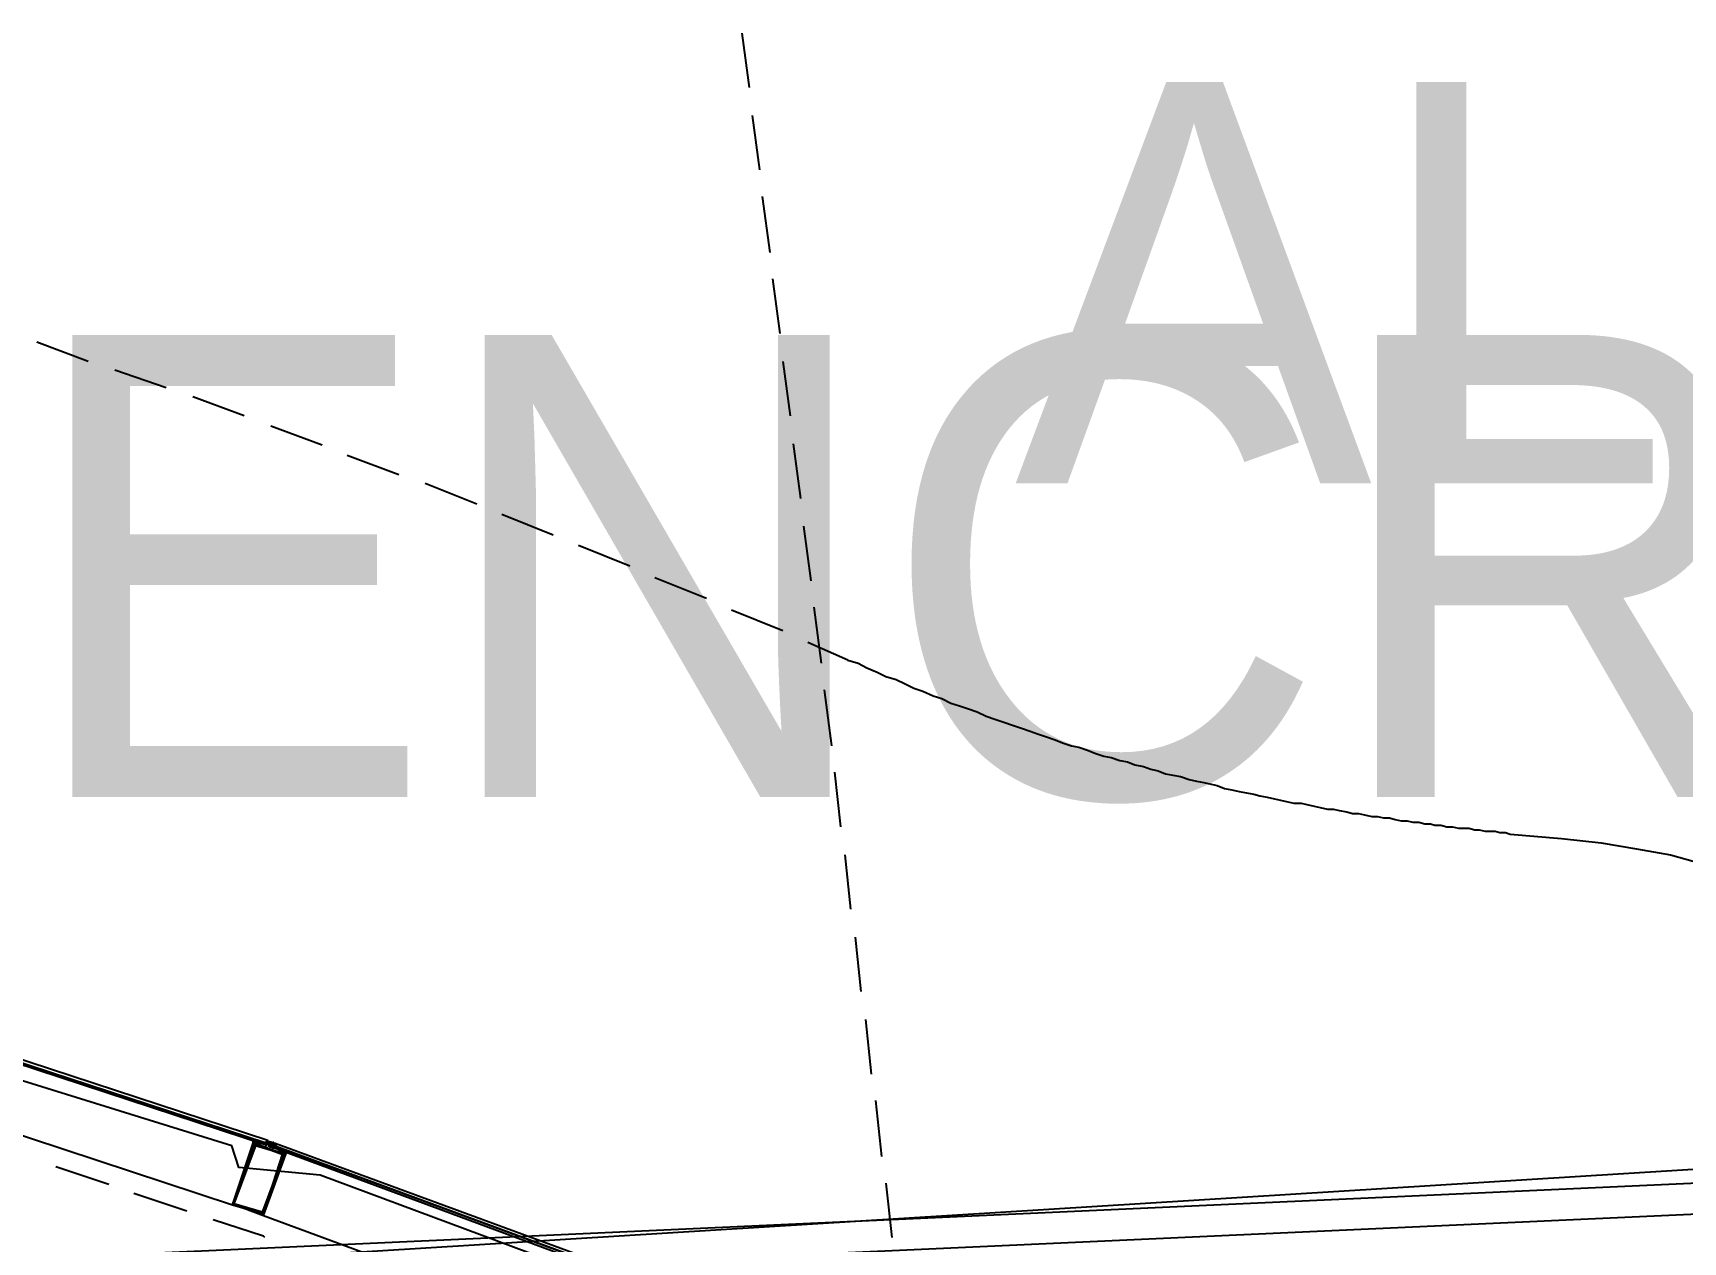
# Model space of a CAD drawing. Header units: feet. Extents: x -84 to 198, y -22 to 181.
# Drawn here: x 121.05 to 135.99, y 147.22 to 158.16 of the extents above; entities that cross this region are included whole.
import ezdxf
from ezdxf.enums import TextEntityAlignment as Align

# ---------------------------------------------------------------- set-up
doc = ezdxf.new("R2010")
doc.units = ezdxf.units.FT
for name, color, linetype in [('A-AREA-UNIDAD', 30, 'CONTINUOUS'), ('A-LINEA', 7, 'CONTINUOUS'), ('A-TEXTO-PDF', 3, 'CONTINUOUS')]:
    doc.layers.add(name, color=color, linetype=linetype)

msp = doc.modelspace()

# ---------------------------------------------------------------- linework, layer by layer
at = {"layer": 'A-AREA-UNIDAD'}
msp.add_lwpolyline([(136.128, 134.3822), (134.72, 143.2533), (134.08, 143.3422), (134, 143.5378), (131.2, 144.8178), (130.4, 144.9422), (130.112, 145.2978), (127.28, 146.4533), (126.672, 146.4889), (126.56, 146.7378), (123.648, 147.8222), (122.912, 147.8933), (122.848, 148.0889), (115.968, 150.2222), (115.2, 150.2578), (115.168, 150.4178), (111.968, 151.2178), (111.328, 151.2178), (111.28, 151.3778), (104.032, 152.7289)], dxfattribs=at)
at = {"layer": 'A-LINEA'}
for p, q in [((127.4667, 158.1644), (127.5333, 157.6711)), ((127.56, 157.4178), (127.6267, 156.9244)), ((127.6533, 156.6844), (127.72, 156.1778)), ((127.7467, 155.9378), (127.8133, 155.4444)), ((121.5467, 155.1911), (121.08, 155.3644)), ((127.84, 155.1911), (127.9067, 154.6978)), ((122.2533, 154.9511), (121.7867, 155.1111)), ((122.96, 154.6978), (122.4933, 154.8711)), ((123.6667, 154.4311), (123.2, 154.6044)), ((127.9333, 154.4444), (128, 153.9511)), ((124.36, 154.1644), (123.8933, 154.3378)), ((125.0667, 153.8978), (124.6, 154.0844)), ((125.76, 153.6178), (125.2933, 153.8044)), ((128.0267, 153.6978), (128.0933, 153.2044)), ((126.4533, 153.3378), (125.9867, 153.5244)), ((127.1467, 153.0444), (126.68, 153.2311)), ((127.84, 152.7511), (127.3733, 152.9378)), ((128.12, 152.9644), (128.1867, 152.4578)), ((128.4267, 152.4844), (128.0667, 152.6444)), ((128.2133, 152.2178), (128.28, 151.7111)), ((128.3067, 151.4711), (128.36, 150.9778)), ((128.4, 150.7244), (128.4533, 150.2311)), ((128.4933, 149.9778), (128.5467, 149.4844)), ((128.5867, 149.2311), (128.64, 148.7378)), ((122.8533, 147.5511), (119.3333, 148.7111)), ((128.68, 148.4978), (128.7333, 147.9911)), ((123.0533, 148.1378), (123.0533, 148.1378)), ((123.0667, 148.1244), (123.0667, 148.1244)), ((123.0667, 148.1244), (123.0667, 148.1244)), ((123.0933, 148.1244), (123.0933, 148.1244)), ((123.1733, 148.1378), (123.1733, 148.1378)), ((123.1733, 148.1378), (123.1733, 148.1378)), ((123.1733, 148.1378), (123.1733, 148.1244)), ((123.1733, 148.1378), (123.1733, 148.1244)), ((123.1733, 148.1244), (123.1733, 148.1244)), ((123.1733, 148.1244), (123.1733, 148.1111)), ((123.1733, 148.1244), (123.1733, 148.1244)), ((123.1733, 148.1244), (123.1733, 148.1244)), ((123.1733, 148.1244), (123.1733, 148.1244)), ((123.1733, 148.1244), (123.1733, 148.1244)), ((123.1733, 148.1244), (123.1733, 148.1244)), ((123.1733, 148.1244), (123.1733, 148.1244)), ((123.1733, 148.1244), (123.1733, 148.1244)), ((123.1733, 148.1111), (123.1733, 148.1244)), ((123.1733, 148.1244), (123.1733, 148.1244)), ((123.1733, 148.1244), (123.1733, 148.1244)), ((123.1733, 148.1244), (123.1733, 148.1244)), ((123.1733, 148.1244), (123.1733, 148.1244)), ((123.1733, 148.1244), (123.1733, 148.1244)), ((123.1733, 148.1244), (123.1733, 148.1244)), ((123.1733, 148.1244), (123.1733, 148.1244)), ((123.1733, 148.1244), (123.1733, 148.1244)), ((123.1733, 148.1244), (123.1733, 148.1244)), ((123.1867, 148.1244), (123.1733, 148.1244)), ((123.1867, 148.1244), (123.1733, 148.1244)), ((123.1733, 148.1244), (123.1733, 148.1244)), ((123.1733, 148.1244), (123.1733, 148.1244)), ((123.1733, 148.1244), (123.1733, 148.1244)), ((123.1733, 148.1244), (123.1733, 148.1244)), ((123.1733, 148.1244), (123.1733, 148.1244)), ((123.1733, 148.1244), (123.1733, 148.1244)), ((123.1733, 148.1244), (123.1733, 148.1244)), ((123.1733, 148.1244), (123.1733, 148.1244)), ((123.1804, 148.1292), (123.2355, 148.1111)), ((123.1867, 148.1111), (123.2, 148.1244)), ((123.1867, 148.1244), (123.1867, 148.1244)), ((123.1867, 148.1244), (123.1867, 148.1244)), ((123.1867, 148.1244), (123.2, 148.1244)), ((123.1867, 148.1244), (123.2, 148.1244)), ((123.1867, 148.1244), (123.1867, 148.1244)), ((123.1867, 148.1244), (123.1867, 148.1244)), ((123.1867, 148.1244), (123.1867, 148.1244)), ((123.1867, 148.1244), (123.1867, 148.1244)), ((123.1867, 148.1244), (123.1867, 148.1244)), ((123.1867, 148.1244), (123.1867, 148.1244)), ((123.1867, 148.1244), (123.1867, 148.1244)), ((123.1867, 148.1244), (123.1867, 148.1244)), ((123.1867, 148.1244), (123.1867, 148.1244)), ((123.1867, 148.1244), (123.1867, 148.1244)), ((123.1867, 148.1244), (123.1867, 148.1244)), ((123.1867, 148.1244), (123.1867, 148.1244)), ((123.1867, 148.1244), (123.1867, 148.1244)), ((123.1867, 148.1244), (123.1867, 148.1244)), ((123.1867, 148.1244), (123.1867, 148.1244)), ((123.1867, 148.1244), (123.1867, 148.1244)), ((123.1867, 148.1244), (123.1867, 148.1244)), ((123.1867, 148.1244), (123.1867, 148.1244)), ((123.1867, 148.1244), (123.1867, 148.1244)), ((123.1867, 148.1244), (123.1867, 148.1244)), ((123.1867, 148.1244), (123.1867, 148.1244)), ((123.1867, 148.1244), (123.1867, 148.1244)), ((123.2, 148.1244), (123.2, 148.1244)), ((123.2, 148.1244), (123.2, 148.1244)), ((123.2, 148.1244), (123.2, 148.1244)), ((123.2, 148.1244), (123.2, 148.1244)), ((123.2, 148.1111), (123.2, 148.1244)), ((123.2, 148.1244), (123.2, 148.1244)), ((123.2, 148.1244), (123.2, 148.1244)), ((123.2, 148.1244), (123.2, 148.1244)), ((123.2, 148.1244), (123.2, 148.1244)), ((123.2, 148.1244), (123.2, 148.1244)), ((123.2, 148.1244), (123.2, 148.1244)), ((123.2, 148.1244), (123.2, 148.1244)), ((123.2, 148.1244), (123.2, 148.1244)), ((123.2, 148.1244), (123.2, 148.1244)), ((123.2, 148.1244), (123.2, 148.1244)), ((123.2, 148.1244), (123.2, 148.1244)), ((123.2, 148.1244), (123.2, 148.1244)), ((123.2, 148.1244), (123.2, 148.1244)), ((123.2, 148.1244), (123.2, 148.1244)), ((123.2, 148.1244), (123.2, 148.1111)), ((123.2, 148.1244), (123.2, 148.1244)), ((123.2, 148.1244), (123.2, 148.1244)), ((123.2, 148.1244), (123.2, 148.1244)), ((123.2, 148.1244), (123.2, 148.1244)), ((123.2, 148.1244), (123.2, 148.1244)), ((123.2, 148.1244), (123.2, 148.1244)), ((123.2133, 148.1111), (123.2133, 148.1244)), ((123.2133, 148.1244), (123.2133, 148.1244)), ((123.2133, 148.1244), (123.2133, 148.1244)), ((123.2133, 148.1244), (123.2133, 148.1244)), ((123.2267, 148.1244), (123.2133, 148.1111)), ((123.16, 148.1111), (123.16, 148.1111)), ((123.16, 148.1111), (123.1733, 148.1111)), ((123.16, 148.1111), (123.16, 148.1111)), ((123.16, 148.1111), (123.16, 148.1111)), ((123.16, 148.1111), (123.16, 148.1111)), ((123.16, 148.1111), (123.16, 148.1111)), ((123.16, 148.1111), (123.16, 148.1111)), ((123.16, 148.1111), (123.16, 148.1111)), ((123.1733, 148.1111), (123.16, 148.1111)), ((123.1733, 148.1111), (123.16, 148.1111)), ((123.16, 148.1111), (123.16, 148.1111)), ((123.16, 148.0978), (123.16, 148.0978)), ((123.16, 148.0978), (123.16, 148.0978)), ((123.16, 148.0978), (123.16, 148.0978)), ((123.16, 148.0978), (123.16, 148.0978)), ((123.16, 148.0978), (123.16, 148.0978)), ((123.16, 148.0978), (123.16, 148.0978)), ((123.16, 148.0978), (123.16, 148.0978)), ((123.16, 148.0978), (123.16, 148.0978)), ((123.16, 148.0978), (123.16, 148.0978)), ((123.16, 148.0978), (123.16, 148.0978)), ((123.16, 148.0978), (123.16, 148.0978)), ((123.16, 148.0978), (123.16, 148.0978)), ((123.16, 148.0978), (123.16, 148.0978)), ((123.16, 148.0844), (123.16, 148.0844)), ((123.1733, 148.1111), (123.1733, 148.1111)), ((123.1733, 148.1111), (123.1733, 148.1111)), ((123.1733, 148.1111), (123.1733, 148.1111)), ((123.1733, 148.1111), (123.1733, 148.1111)), ((123.1733, 148.1111), (123.1733, 148.1111)), ((123.1733, 148.1111), (123.1733, 148.1111)), ((123.1733, 148.1111), (123.1733, 148.1111)), ((123.1733, 148.1111), (123.1733, 148.1111)), ((123.1733, 148.1111), (123.1733, 148.1111)), ((123.1733, 148.1111), (123.1733, 148.1111)), ((123.1733, 148.1111), (123.1733, 148.1111)), ((123.1733, 148.1111), (123.1867, 148.1111)), ((123.1733, 148.1111), (123.1733, 148.1111)), ((123.1733, 148.1111), (123.1733, 148.1111)), ((123.1733, 148.1111), (123.1867, 148.1111)), ((123.1733, 148.1111), (123.1733, 148.1111)), ((123.1733, 148.1111), (123.1733, 148.1111)), ((123.1733, 148.1111), (123.1733, 148.0978)), ((123.1733, 148.1111), (123.1733, 148.1111)), ((123.1733, 148.1111), (123.1733, 148.1111)), ((123.1733, 148.1111), (123.1733, 148.1111)), ((123.1733, 148.1111), (123.1733, 148.1111)), ((123.1733, 148.1111), (123.1733, 148.0978)), ((123.1733, 148.1111), (123.1733, 148.1111)), ((123.1733, 148.1111), (123.1733, 148.1111)), ((123.1733, 148.1111), (123.1733, 148.1111)), ((123.1733, 148.1111), (123.1733, 148.1111)), ((123.1733, 148.0978), (123.1733, 148.0978)), ((123.1733, 148.0978), (123.1733, 148.0978)), ((123.1733, 148.0978), (123.1733, 148.0978)), ((123.1733, 148.0978), (123.1733, 148.0978)), ((123.1733, 148.0978), (123.1733, 148.0978)), ((123.1733, 148.0978), (123.1733, 148.0978)), ((123.1733, 148.0978), (123.1733, 148.0978)), ((123.1733, 148.0978), (123.1733, 148.0978)), ((123.1733, 148.0844), (123.1733, 148.0844)), ((123.1867, 148.1111), (123.1867, 148.1111)), ((123.1867, 148.1111), (123.1867, 148.1111)), ((123.2, 148.1111), (123.1867, 148.1111)), ((123.2, 148.1111), (123.1867, 148.1111)), ((123.1867, 148.1111), (123.1867, 148.1111)), ((123.1867, 148.1111), (123.1867, 148.1111)), ((123.1867, 148.1111), (123.1867, 148.1111)), ((123.1867, 148.1111), (123.1867, 148.1111)), ((123.1867, 148.1111), (123.1867, 148.1111)), ((123.2, 148.1111), (123.1867, 148.1111)), ((123.1867, 148.1111), (123.1867, 148.1111)), ((123.1867, 148.1111), (123.1867, 148.1111)), ((123.1867, 148.1111), (123.1867, 148.1111)), ((123.1867, 148.1111), (123.1867, 148.1111)), ((123.2, 148.1111), (123.1867, 148.1111)), ((123.1867, 148.1111), (123.1867, 148.1111)), ((123.1867, 148.1111), (123.1867, 148.1111)), ((123.1867, 148.1111), (123.1867, 148.1111)), ((123.1867, 148.1111), (123.1867, 148.1111)), ((123.1867, 148.1111), (123.1867, 148.1111)), ((123.1867, 148.1111), (123.1867, 148.1111)), ((123.1867, 148.1111), (123.1867, 148.1111)), ((123.1867, 148.1111), (123.1867, 148.1111)), ((123.1867, 148.1111), (123.1867, 148.1111)), ((123.1867, 148.1111), (123.1867, 148.1111)), ((123.1867, 148.1111), (123.1867, 148.1111)), ((123.1867, 148.1111), (123.1867, 148.1111)), ((123.1867, 148.1111), (123.1867, 148.1111)), ((123.1867, 148.1111), (123.1867, 148.1111)), ((123.1867, 148.1111), (123.2, 148.1111)), ((123.1867, 148.1111), (123.1867, 148.1111)), ((123.1867, 148.1111), (123.1867, 148.1111)), ((123.1867, 148.1111), (123.1867, 148.0978)), ((123.1867, 148.1111), (123.1867, 148.1111)), ((123.1867, 148.1111), (123.1867, 148.1111)), ((123.1867, 148.1111), (123.1867, 148.1111)), ((123.1867, 148.1111), (123.1867, 148.1111)), ((123.1867, 148.1111), (123.1867, 148.1111)), ((123.1867, 148.1111), (123.1867, 148.1111)), ((123.1867, 148.1111), (123.1867, 148.1111)), ((123.1867, 148.1111), (123.1867, 148.1111)), ((123.1867, 148.1111), (123.1867, 148.1111)), ((123.1867, 148.1111), (123.1867, 148.1111)), ((123.1867, 148.1111), (123.1867, 148.1111)), ((123.1867, 148.1111), (123.1867, 148.1111)), ((123.1867, 148.1111), (123.1867, 148.1111)), ((123.1867, 148.0978), (123.1867, 148.0978)), ((123.1867, 148.0978), (123.1867, 148.0978)), ((123.1867, 148.0978), (123.1867, 148.0978)), ((123.1867, 148.0978), (123.1867, 148.0978)), ((123.1867, 148.0978), (123.1867, 148.0978)), ((123.1867, 148.0978), (123.1867, 148.0978)), ((123.1867, 148.0978), (123.1867, 148.0978)), ((123.1867, 148.0978), (123.1867, 148.0978)), ((123.1867, 148.0978), (123.1867, 148.0978)), ((123.1867, 148.0978), (123.1867, 148.0978)), ((123.1867, 148.0978), (123.1867, 148.0978)), ((123.1867, 148.0978), (123.1867, 148.0978)), ((123.1867, 148.0978), (123.1867, 148.0978)), ((123.1867, 148.0844), (123.1867, 148.0844)), ((123.1867, 148.0844), (123.1867, 148.0844)), ((123.1867, 148.0844), (123.1867, 148.0844)), ((123.1867, 148.0844), (123.1867, 148.0844)), ((123.1867, 148.0844), (123.1867, 148.0844)), ((123.1867, 148.0844), (123.1867, 148.0844)), ((123.2, 148.1111), (123.2, 148.1111)), ((123.2, 148.0978), (123.2, 148.1111)), ((123.2, 148.1111), (123.2, 148.1111)), ((123.2, 148.1111), (123.2, 148.1111)), ((123.2, 148.1111), (123.2, 148.1111)), ((123.2, 148.1111), (123.2, 148.1111)), ((123.2, 148.1111), (123.2, 148.1111)), ((123.2, 148.1111), (123.2, 148.1111)), ((123.2, 148.1111), (123.2, 148.0978)), ((123.2, 148.1111), (123.2, 148.1111)), ((123.2, 148.1111), (123.2, 148.1111)), ((123.2133, 148.0978), (123.2, 148.1111)), ((123.2, 148.1111), (123.2, 148.1111)), ((123.2, 148.1111), (123.2, 148.1111)), ((123.2, 148.1111), (123.2, 148.1111)), ((123.2, 148.1111), (123.2, 148.1111)), ((123.2, 148.1111), (123.2, 148.1111)), ((123.2, 148.1111), (123.2, 148.0978)), ((123.2, 148.1111), (123.2, 148.1111)), ((123.2, 148.1111), (123.2, 148.1111)), ((123.2, 148.1111), (123.2, 148.1111)), ((123.2, 148.1111), (123.2, 148.1111)), ((123.2, 148.1111), (123.2, 148.1111)), ((123.2, 148.1111), (123.2, 148.1111)), ((123.2, 148.1111), (123.2, 148.1111)), ((123.2, 148.1111), (123.2, 148.1111)), ((123.2, 148.1111), (123.2133, 148.1111)), ((123.2, 148.1111), (123.2, 148.1111)), ((123.2, 148.1111), (123.2, 148.1111)), ((123.2, 148.1111), (123.2, 148.1111)), ((123.2, 148.1111), (123.2, 148.1111)), ((123.2, 148.1111), (123.2, 148.1111)), ((123.2, 148.1111), (123.2, 148.1111)), ((123.2, 148.1111), (123.2, 148.1111)), ((123.2, 148.1111), (123.2, 148.1111)), ((123.2, 148.1111), (123.2, 148.1111)), ((123.2, 148.1111), (123.2, 148.1111)), ((123.2, 148.1111), (123.2, 148.1111)), ((123.2, 148.1111), (123.2, 148.1111)), ((123.2, 148.1111), (123.2, 148.1111)), ((123.2, 148.1111), (123.2, 148.1111)), ((123.2, 148.1111), (123.2, 148.1111)), ((123.2, 148.1111), (123.2, 148.1111)), ((123.2, 148.1111), (123.2, 148.1111)), ((123.2, 148.1111), (123.2, 148.1111)), ((123.2, 148.1111), (123.2, 148.1111)), ((123.2, 148.1111), (123.2, 148.0978)), ((123.2, 148.1111), (123.2, 148.1111)), ((123.2133, 148.1111), (123.2, 148.1111)), ((123.2, 148.0978), (123.2, 148.1111)), ((123.2, 148.0978), (123.2, 148.0978)), ((123.2, 148.0978), (123.2, 148.0978)), ((123.2, 148.0978), (123.2, 148.0978)), ((123.2, 148.0978), (123.2, 148.0978)), ((123.2, 148.0978), (123.2, 148.0978)), ((123.2, 148.0978), (123.2, 148.0978)), ((123.2, 148.0978), (123.2, 148.0978)), ((123.2, 148.0978), (123.2, 148.0978)), ((123.2, 148.0978), (123.2, 148.0978)), ((123.2, 148.0978), (123.2, 148.0978)), ((123.2, 148.0978), (123.2, 148.0978)), ((123.2133, 148.0978), (123.2, 148.0978)), ((123.2, 148.0978), (123.2, 148.0978)), ((123.2, 148.0978), (123.2, 148.0978)), ((123.2, 148.0978), (123.2, 148.0978)), ((123.2, 148.0978), (123.2, 148.0978)), ((123.2, 148.0978), (123.2, 148.0978)), ((123.2, 148.0978), (123.2, 148.0978)), ((123.2, 148.0978), (123.2, 148.0978)), ((123.2, 148.0978), (123.2, 148.0978)), ((123.2, 148.0978), (123.2, 148.0978)), ((123.2, 148.0978), (123.2, 148.0978)), ((123.2, 148.0978), (123.2, 148.0978)), ((123.2, 148.0978), (123.2, 148.0978)), ((123.2133, 148.0978), (123.2, 148.0978)), ((123.2, 148.0978), (123.2, 148.0978)), ((123.2, 148.0978), (123.2, 148.0978)), ((123.2, 148.0978), (123.2, 148.0978)), ((123.2, 148.0978), (123.2, 148.0978)), ((123.2, 148.0978), (123.2, 148.0978)), ((123.2, 148.0978), (123.2, 148.0978)), ((123.2, 148.0978), (123.2, 148.0978)), ((123.2, 148.0978), (123.2, 148.0978)), ((123.2, 148.0978), (123.2, 148.0978)), ((123.2, 148.0978), (123.2, 148.0844)), ((123.2, 148.0978), (123.2, 148.0978)), ((123.2, 148.0978), (123.2, 148.0978)), ((123.2, 148.0978), (123.2, 148.0978)), ((123.2, 148.0978), (123.2, 148.0978)), ((123.2, 148.0978), (123.2, 148.0978)), ((123.2, 148.0978), (123.2, 148.0978)), ((123.2, 148.0978), (123.2, 148.0978)), ((123.2, 148.0844), (123.2133, 148.0844)), ((123.2, 148.0844), (123.2, 148.0844)), ((123.2, 148.0711), (123.2, 148.0711)), ((123.2, 148.0711), (123.2, 148.0711)), ((123.2046, 148.1178), (123.259, 148.0978)), ((123.2133, 148.1111), (123.2133, 148.1111)), ((123.2133, 148.1111), (123.2267, 148.1111)), ((123.2133, 148.0978), (123.2133, 148.1111)), ((123.2133, 148.1111), (123.2133, 148.1111)), ((123.2133, 148.1111), (123.2133, 148.1111)), ((123.2133, 148.1111), (123.2133, 148.1111)), ((123.2133, 148.1111), (123.2133, 148.1111)), ((123.2133, 148.1111), (123.2133, 148.1111)), ((123.2133, 148.1111), (123.2133, 148.1111)), ((123.2133, 148.1111), (123.2133, 148.1111)), ((123.2133, 148.1111), (123.2133, 148.1111)), ((123.2133, 148.1111), (123.2133, 148.1111)), ((123.2133, 148.1111), (123.2133, 148.1111)), ((123.2133, 148.1111), (123.2133, 148.1111)), ((123.2133, 148.1111), (123.2133, 148.1111)), ((123.2133, 148.1111), (123.2133, 148.1111)), ((123.2133, 148.1111), (123.2133, 148.1111)), ((123.2133, 148.1111), (123.2133, 148.1111)), ((123.2133, 148.1111), (123.2133, 148.1111)), ((123.2133, 148.1111), (123.2133, 148.1111)), ((123.2133, 148.1111), (123.2133, 148.0978)), ((123.2133, 148.1111), (123.2133, 148.1111)), ((123.2133, 148.1111), (123.2133, 148.1111)), ((123.2133, 148.1111), (123.2133, 148.1111)), ((123.2133, 148.1111), (123.2133, 148.1111)), ((123.2133, 148.1111), (123.2133, 148.1111)), ((123.2133, 148.0978), (123.2133, 148.1111)), ((123.2133, 148.1111), (123.2133, 148.1111)), ((123.2133, 148.1111), (123.2133, 148.1111)), ((123.2133, 148.1111), (123.2133, 148.1111)), ((123.2133, 148.1111), (123.2133, 148.1111)), ((123.2133, 148.1111), (123.2133, 148.1111)), ((123.2133, 148.1111), (123.2133, 148.1111)), ((123.2133, 148.1111), (123.2133, 148.1111)), ((123.2133, 148.1111), (123.2133, 148.1111)), ((123.2133, 148.1111), (123.2133, 148.1111)), ((123.2133, 148.1111), (123.2133, 148.1111)), ((123.2133, 148.1111), (123.2133, 148.1111)), ((123.2133, 148.1111), (123.2133, 148.1111)), ((123.2133, 148.1111), (123.2133, 148.1111)), ((123.2133, 148.1111), (123.2133, 148.1111)), ((123.2133, 148.1111), (123.2133, 148.1111)), ((123.2133, 148.1111), (123.2133, 148.1111)), ((123.2133, 148.1111), (123.2133, 148.1111)), ((123.2133, 148.1111), (123.2133, 148.1111)), ((123.2133, 148.1111), (123.2133, 148.1111)), ((123.2133, 148.1111), (123.2133, 148.1111)), ((123.2133, 148.1111), (123.2133, 148.1111)), ((123.2133, 148.1111), (123.2133, 148.1111)), ((123.2133, 148.1111), (123.2133, 148.1111)), ((123.2133, 148.1111), (123.2133, 148.1111)), ((123.2133, 148.1111), (123.2133, 148.1111)), ((123.2133, 148.1111), (123.2133, 148.1111)), ((123.2133, 148.1111), (123.2133, 148.1111)), ((123.2133, 148.1111), (123.2133, 148.1111)), ((123.2133, 148.1111), (123.2133, 148.1111)), ((123.2133, 148.1111), (123.2133, 148.1111)), ((123.2133, 148.1111), (123.2133, 148.1111)), ((123.2133, 148.1111), (123.2133, 148.1111)), ((123.2133, 148.1111), (123.2133, 148.1111)), ((123.2133, 148.0978), (123.2133, 148.0978)), ((123.2133, 148.0978), (123.2133, 148.0978)), ((123.2267, 148.0978), (123.2133, 148.0978)), ((123.2133, 148.0978), (123.2133, 148.0978)), ((123.2133, 148.0978), (123.2133, 148.0978)), ((123.2133, 148.0978), (123.2133, 148.0978)), ((123.2133, 148.0978), (123.2133, 148.0978)), ((123.2133, 148.0978), (123.2133, 148.0978)), ((123.2133, 148.0978), (123.2133, 148.0978)), ((123.2133, 148.0978), (123.2133, 148.0978)), ((123.2133, 148.0978), (123.2133, 148.0978)), ((123.2133, 148.0978), (123.2133, 148.0978)), ((123.2133, 148.0978), (123.2133, 148.0978)), ((123.2133, 148.0978), (123.2133, 148.0978)), ((123.2133, 148.0978), (123.2133, 148.0844)), ((123.2133, 148.0978), (123.2133, 148.0978)), ((123.2133, 148.0978), (123.2133, 148.0978)), ((123.2133, 148.0978), (123.2133, 148.0978)), ((123.2133, 148.0978), (123.2133, 148.0978)), ((123.2133, 148.0978), (123.2133, 148.0978)), ((123.2133, 148.0978), (123.2133, 148.0978)), ((123.2133, 148.0978), (123.2133, 148.0978)), ((123.2133, 148.0978), (123.2133, 148.0978)), ((123.2133, 148.0978), (123.2133, 148.0978)), ((123.2133, 148.0978), (123.2133, 148.0978)), ((123.2133, 148.0978), (123.2133, 148.0978)), ((123.2133, 148.0978), (123.2133, 148.0978)), ((123.2133, 148.0978), (123.2133, 148.0978)), ((123.2133, 148.0978), (123.2133, 148.0978)), ((123.2133, 148.0978), (123.2133, 148.0978)), ((123.2133, 148.0844), (123.2133, 148.0978)), ((123.2133, 148.0978), (123.2133, 148.0978)), ((123.2133, 148.0978), (123.2133, 148.0978)), ((123.2133, 148.0978), (123.2133, 148.0978)), ((123.2133, 148.0978), (123.2133, 148.0978)), ((123.2133, 148.0978), (123.2133, 148.0978)), ((123.2133, 148.0978), (123.2133, 148.0978)), ((123.2133, 148.0978), (123.2133, 148.0978)), ((123.2133, 148.0978), (123.2133, 148.0978)), ((123.2133, 148.0978), (123.2133, 148.0978)), ((123.2133, 148.0978), (123.2133, 148.0978)), ((123.2133, 148.0978), (123.2133, 148.0978)), ((123.2133, 148.0978), (123.2133, 148.0978)), ((123.2133, 148.0978), (123.2133, 148.0978)), ((123.2133, 148.0978), (123.2133, 148.0844)), ((123.2133, 148.0978), (123.2133, 148.0844)), ((123.2133, 148.0978), (123.2133, 148.0978)), ((123.2133, 148.0844), (123.2133, 148.0844)), ((123.2133, 148.0844), (123.2133, 148.0844)), ((123.2133, 148.0844), (123.2133, 148.0844)), ((123.2133, 148.0844), (123.2133, 148.0844)), ((123.2133, 148.0844), (123.2133, 148.0844)), ((123.2267, 148.0978), (123.2267, 148.1111)), ((123.2267, 148.1111), (123.2267, 148.1111)), ((123.2267, 148.1111), (123.2267, 148.1111)), ((123.2267, 148.1111), (123.2267, 148.1111)), ((123.2267, 148.1111), (123.2267, 148.1111)), ((123.2267, 148.0978), (123.2267, 148.1111)), ((123.2267, 148.1111), (123.2267, 148.1111)), ((123.2267, 148.1111), (123.2267, 148.1111)), ((123.2267, 148.1111), (123.2267, 148.1111)), ((123.2267, 148.1111), (123.2267, 148.1111)), ((123.2267, 148.1111), (123.2267, 148.1111)), ((123.24, 148.0978), (123.2267, 148.1111)), ((123.2267, 148.1111), (123.2267, 148.1111)), ((123.2267, 148.1111), (123.2267, 148.1111)), ((123.2267, 148.1111), (123.2267, 148.1111)), ((123.2267, 148.1111), (123.2267, 148.1111)), ((123.2267, 148.1111), (123.2267, 148.1111)), ((123.2267, 148.1111), (123.2267, 148.1111)), ((123.2267, 148.1111), (123.2267, 148.1111)), ((123.2267, 148.1111), (123.2267, 148.1111)), ((123.2267, 148.1111), (123.2267, 148.1111)), ((123.2267, 148.1111), (123.2267, 148.1111)), ((123.2267, 148.1111), (123.2267, 148.1111)), ((123.2267, 148.1111), (123.2267, 148.1111)), ((123.2267, 148.1111), (123.2267, 148.1111)), ((123.2267, 148.1111), (123.2267, 148.1111)), ((123.2267, 148.1111), (123.2267, 148.1111)), ((123.2267, 148.1111), (123.24, 148.1111)), ((123.2267, 148.1111), (123.24, 148.1111)), ((123.2267, 148.1111), (123.2267, 148.1111)), ((123.2267, 148.0978), (123.2267, 148.0978)), ((123.2267, 148.0978), (123.2267, 148.0978)), ((123.2267, 148.0978), (123.2267, 148.0978)), ((123.2267, 148.0978), (123.2267, 148.0978)), ((123.2267, 148.0978), (123.2267, 148.0978)), ((123.2267, 148.0978), (123.2267, 148.0978)), ((123.2267, 148.0978), (123.2267, 148.0978)), ((123.2267, 148.0978), (123.2267, 148.0978)), ((123.2267, 148.0978), (123.2267, 148.0978)), ((123.2267, 148.0978), (123.2267, 148.0978)), ((123.2267, 148.0978), (123.2267, 148.0978)), ((123.2267, 148.0978), (123.2267, 148.0978)), ((123.2267, 148.0978), (123.2267, 148.0978)), ((123.2267, 148.0978), (123.2267, 148.0978)), ((123.2267, 148.0978), (123.2267, 148.0978)), ((123.2267, 148.0978), (123.2267, 148.0978)), ((123.2267, 148.0978), (123.2267, 148.0978)), ((123.2267, 148.0978), (123.2267, 148.0978)), ((123.2267, 148.0978), (123.2267, 148.0978)), ((123.2267, 148.0978), (123.2267, 148.0978)), ((123.2267, 148.0978), (123.2267, 148.0978)), ((123.2267, 148.0978), (123.2267, 148.0978)), ((123.2267, 148.0978), (123.2267, 148.0978)), ((123.2267, 148.0978), (123.2267, 148.0978)), ((123.24, 148.0978), (123.2267, 148.0978)), ((123.2267, 148.0978), (123.2267, 148.0978)), ((123.2267, 148.0978), (123.2267, 148.0978)), ((123.2267, 148.0978), (123.2267, 148.0844)), ((123.2267, 148.0978), (123.2267, 148.0844)), ((123.2267, 148.0978), (123.2267, 148.0844)), ((123.2267, 148.0844), (123.2267, 148.0844)), ((123.2267, 148.0844), (123.2267, 148.0844)), ((123.2267, 148.0844), (123.2267, 148.0844)), ((123.2267, 148.0844), (123.2267, 148.0844)), ((123.2267, 148.0844), (123.2267, 148.0844)), ((123.2267, 148.0844), (123.2267, 148.0844)), ((123.2267, 148.0844), (123.2267, 148.0844)), ((123.2267, 148.0844), (123.2267, 148.0844)), ((123.2267, 148.0844), (123.2267, 148.0844)), ((123.2267, 148.0711), (123.2267, 148.0844)), ((123.2267, 148.0844), (123.2267, 148.0844)), ((123.2267, 148.0844), (123.2267, 148.0844)), ((123.2267, 148.0844), (123.2267, 148.0844)), ((123.2267, 148.0844), (123.2267, 148.0844)), ((123.2267, 148.0711), (123.2267, 148.0844)), ((123.2267, 148.0844), (123.2267, 148.0844)), ((123.2267, 148.0844), (123.2267, 148.0844)), ((123.2267, 148.0844), (123.2267, 148.0844)), ((123.2267, 148.0844), (123.2267, 148.0844)), ((123.2267, 148.0844), (123.2267, 148.0844)), ((123.2267, 148.0844), (123.2267, 148.0844)), ((123.2267, 148.0711), (123.2267, 148.0711)), ((123.2267, 148.0711), (123.2267, 148.0711)), ((123.2267, 148.0711), (123.2267, 148.0711)), ((123.2267, 148.0711), (123.2267, 148.0711)), ((123.2267, 148.0711), (123.2267, 148.0711)), ((123.2267, 148.0711), (123.2267, 148.0711)), ((123.2267, 148.0711), (123.2267, 148.0711)), ((123.2267, 148.0711), (123.2267, 148.0711)), ((123.2267, 148.0711), (123.2267, 148.0711)), ((123.24, 148.1111), (123.24, 148.1111)), ((123.24, 148.1111), (123.24, 148.1111)), ((123.24, 148.1111), (123.24, 148.1111)), ((123.24, 148.1111), (123.24, 148.1111)), ((123.24, 148.1111), (123.24, 148.1111)), ((123.24, 148.1111), (123.24, 148.1111)), ((123.24, 148.1111), (123.24, 148.1111)), ((123.24, 148.1111), (123.24, 148.1111)), ((123.24, 148.0978), (123.24, 148.0978)), ((123.24, 148.0978), (123.24, 148.0978)), ((123.24, 148.0978), (123.24, 148.0978)), ((123.24, 148.0978), (123.24, 148.0978)), ((123.24, 148.0978), (123.24, 148.0978)), ((123.24, 148.0978), (123.24, 148.0978)), ((123.24, 148.0978), (123.24, 148.0978)), ((123.24, 148.0978), (123.24, 148.0978)), ((123.24, 148.0978), (123.24, 148.0978)), ((123.24, 148.0978), (123.24, 148.0978)), ((123.24, 148.0978), (123.24, 148.0978)), ((123.24, 148.0978), (123.24, 148.0978)), ((123.24, 148.0978), (123.24, 148.0978)), ((123.24, 148.0978), (123.24, 148.0978)), ((123.24, 148.0978), (123.24, 148.0978)), ((123.24, 148.0978), (123.24, 148.0978)), ((123.24, 148.0978), (123.24, 148.0978)), ((123.24, 148.0978), (123.24, 148.0978)), ((123.24, 148.0844), (123.24, 148.0844)), ((123.24, 148.0844), (123.24, 148.0844)), ((123.24, 148.0844), (123.24, 148.0844)), ((123.24, 148.0844), (123.24, 148.0844)), ((123.24, 148.0844), (123.24, 148.0844)), ((123.24, 148.0844), (123.24, 148.0844)), ((123.2933, 148.0578), (123.2933, 148.0578)), ((123.32, 148.0444), (123.32, 148.0444)), ((123.32, 148.0311), (123.32, 148.0311)), ((137.3218, 147.95), (37.3544, 141.7506)), ((121.7333, 147.7378), (121.2533, 147.8978)), ((137.2414, 147.8002), (39.8639, 143.3866)), ((128.7733, 147.7511), (128.8267, 147.2578)), ((122.44, 147.4978), (121.96, 147.6578)), ((137.0738, 147.512), (40.0569, 143.1148)), ((123.1333, 147.4578), (126.6133, 146.1778))]:
    msp.add_line(p, q, dxfattribs=at)
for points in [[(128.4267, 152.4844), (128.52, 152.4578), (128.6, 152.4178), (128.6933, 152.3778), (128.7733, 152.3378), (128.8667, 152.3111), (128.9467, 152.2711), (129.0267, 152.2311), (129.1067, 152.2044), (129.2, 152.1644), (129.28, 152.1378), (129.36, 152.0978), (129.44, 152.0711), (129.52, 152.0444), (129.6, 152.0178), (129.68, 151.9778), (129.76, 151.9511), (129.84, 151.9244), (129.92, 151.8978), (130, 151.8711), (130.08, 151.8444), (130.1467, 151.8178), (130.2267, 151.7911), (130.3067, 151.7644), (130.3733, 151.7378), (130.4533, 151.7111), (130.52, 151.6978), (130.6, 151.6711), (130.6667, 151.6444), (130.7467, 151.6178), (130.8133, 151.6044), (130.8933, 151.5778), (130.96, 151.5644), (131.0267, 151.5378), (131.1067, 151.5244), (131.1733, 151.4978), (131.24, 151.4844), (131.3067, 151.4578), (131.3733, 151.4444), (131.44, 151.4311), (131.52, 151.4044), (131.5867, 151.3911), (131.6533, 151.3778), (131.72, 151.3644), (131.7733, 151.3511), (131.84, 151.3244), (131.9067, 151.3111), (131.9733, 151.2978), (132.04, 151.2844), (132.1067, 151.2711), (132.16, 151.2578), (132.2267, 151.2444), (132.2933, 151.2311), (132.3467, 151.2178), (132.4133, 151.2044), (132.4667, 151.1911), (132.5333, 151.1911), (132.5867, 151.1778), (132.6533, 151.1644), (132.7067, 151.1511), (132.7733, 151.1378), (132.8267, 151.1378), (132.88, 151.1244), (132.9467, 151.1111), (133, 151.0978), (133.0533, 151.0978), (133.1067, 151.0844), (133.1733, 151.0711), (133.2267, 151.0711), (133.28, 151.0578), (133.3333, 151.0578), (133.3867, 151.0444), (133.44, 151.0311), (133.4933, 151.0311), (133.5467, 151.0178), (133.6, 151.0178), (133.6533, 151.0044), (133.7067, 151.0044), (133.7467, 150.9911), (133.8, 150.9911), (133.8533, 150.9778), (133.9067, 150.9778), (133.96, 150.9644), (134, 150.9644), (134.0533, 150.9644), (134.1067, 150.9511), (134.1467, 150.9511), (134.2, 150.9378), (134.24, 150.9378), (134.2933, 150.9378), (134.3333, 150.9244), (134.3867, 150.9244), (134.4267, 150.9111), (134.8933, 150.8711), (135.2533, 150.8311), (135.5733, 150.7778), (135.88, 150.7244), (136.16, 150.6444)], [(123.1733, 148.1378), (119.4267, 149.3644), (119.4133, 149.3644), (119.4133, 149.3511), (119.4133, 149.3378), (123.16, 148.1111), (123.16, 148.1244), (123.1733, 148.1378)], [(123.16, 148.1111), (119.4133, 149.3378), (119.4133, 149.3244), (123.16, 148.0978), (123.16, 148.1111)], [(123.08, 148.1244), (123.08, 148.1244), (123.08, 148.1244), (123.08, 148.0978), (123.08, 148.0978), (123.0533, 148.0978), (123.0533, 148.0978), (123.0533, 148.0978), (123.0533, 148.0978), (123.0533, 148.0978), (123.0533, 148.0978), (123.0533, 148.0978), (123.04, 148.0978), (123.04, 148.0978), (123.04, 148.0978), (123.0533, 148.1111), (123.0533, 148.1111), (123.04, 148.1111), (123.04, 148.1111), (123.04, 148.1378), (123.04, 148.1378)], [(123.0933, 148.1244), (123.08, 148.1244), (123.08, 148.1244), (123.0667, 148.1244), (123.0667, 148.1244), (123.0667, 148.1244), (123.0533, 148.1111)], [(123.0533, 148.1244), (123.0533, 148.1244), (123.0533, 148.1244)], [(123.16, 148.0844), (123.16, 148.0978), (123.16, 148.1111), (123.1733, 148.1244), (123.1733, 148.1378)], [(123.2, 148.1244), (123.1867, 148.1111), (123.1867, 148.0978), (123.1867, 148.0844), (123.1733, 148.0844)], [(123.1867, 148.1244), (123.1867, 148.1244), (123.1733, 148.1244)], [(123.2, 148.1111), (123.2, 148.1111), (123.1867, 148.1111), (123.1867, 148.1244)], [(123.1867, 148.1244), (123.2, 148.1244), (123.2, 148.1111)], [(123.1867, 148.1244), (123.1867, 148.1244), (123.1867, 148.1111), (123.1867, 148.1111)], [(122.8533, 147.5644), (123.1333, 147.4578), (123.3333, 148.0044), (123.0533, 148.1111), (122.8533, 147.5644)], [(123.1333, 147.4711), (122.8533, 147.5511), (123.04, 148.1111), (123.32, 148.0178), (123.1333, 147.4711)], [(122.8667, 147.5644), (123.12, 147.4711), (123.32, 148.0044), (123.0667, 148.0978), (122.8667, 147.5644)], [(123.1333, 147.4844), (122.8667, 147.5644), (123.04, 148.0978), (123.3067, 148.0178), (123.1333, 147.4844)], [(123.0533, 148.1111), (123.0533, 148.0978), (123.0533, 148.0978), (123.0533, 148.0978), (123.0533, 148.0978)], [(123.0667, 148.1111), (123.0667, 148.1111), (123.0667, 148.1111)], [(123.0933, 148.1111), (123.1067, 148.1111), (123.1067, 148.1111), (123.0933, 148.0978), (123.0933, 148.0978), (123.08, 148.0978), (123.08, 148.0978), (123.08, 148.0978), (123.08, 148.0978), (123.08, 148.0978), (123.0667, 148.0978), (123.0667, 148.0978), (123.0667, 148.0978), (123.0667, 148.0978), (123.0667, 148.0978), (123.0667, 148.0978), (123.0667, 148.0978)], [(123.0667, 148.0978), (123.0667, 148.0978), (123.0667, 148.0978)], [(123.08, 148.0978), (123.08, 148.0978), (123.08, 148.0978)], [(123.1733, 148.1111), (123.1733, 148.1111), (123.1867, 148.1111)], [(123.2124, 148.0716), (123.2001, 148.0966), (123.1747, 148.0851)], [(123.1867, 148.1111), (123.1867, 148.1111), (123.1867, 148.0978)], [(123.2258, 148.0587), (123.213, 148.0834), (123.1879, 148.0714)], [(123.2, 148.0978), (123.2, 148.0978), (123.2, 148.1111)], [(123.2, 148.1111), (123.2, 148.0978), (123.2133, 148.0978)], [(123.2133, 148.1111), (123.2133, 148.0978), (123.2133, 148.0844), (123.2, 148.0711)], [(123.2133, 148.1111), (123.2133, 148.0978), (123.2133, 148.1111), (123.2133, 148.0978)], [(123.2267, 148.0711), (123.2267, 148.0844), (123.24, 148.0844), (123.24, 148.0978), (123.24, 148.1111)], [(123.24, 148.0844), (126.9333, 146.7244), (126.9333, 146.7111), (126.9333, 146.6978), (123.2267, 148.0711), (123.24, 148.0844)], [(123.24, 148.1111), (126.9467, 146.7511), (126.9467, 146.7378), (126.9467, 146.7244), (126.9333, 146.7244), (123.24, 148.0844), (123.24, 148.0978), (123.24, 148.1111)], [(123.32, 148.0311), (123.32, 148.0178), (123.32, 148.0178), (123.3067, 148.0178), (123.3067, 148.0178), (123.3067, 148.0178), (123.3067, 148.0178), (123.3067, 148.0178), (123.2933, 148.0178), (123.2933, 148.0178), (123.2933, 148.0178), (123.2933, 148.0178), (123.2933, 148.0178), (123.2933, 148.0311), (123.2933, 148.0311), (123.28, 148.0311), (123.28, 148.0311), (123.28, 148.0444)], [(123.3067, 148.0444), (123.3067, 148.0444), (123.3067, 148.0444), (123.2933, 148.0178), (123.2933, 148.0178), (123.3067, 148.0178), (123.3067, 148.0178)], [(123.2933, 148.0444), (123.3067, 148.0444), (123.3067, 148.0444), (123.32, 148.0444), (123.32, 148.0444), (123.32, 148.0444)], [(123.2933, 148.0444), (123.2933, 148.0444), (123.2933, 148.0444)], [(123.3067, 148.0178), (123.2933, 148.0178), (123.2933, 148.0178), (123.2933, 148.0178), (123.2933, 148.0178)], [(123.32, 148.0178), (123.3067, 148.0044), (123.3067, 148.0044), (123.3067, 148.0044), (123.3067, 148.0044)], [(123.32, 148.0044), (123.32, 148.0044), (123.32, 148.0044), (123.32, 148.0044), (123.32, 148.0044), (123.32, 148.0044), (123.32, 148.0044), (123.3333, 148.0044), (123.3333, 148.0044), (123.3467, 148.0311), (123.3467, 148.0311)], [(123.3333, 148.0311), (123.3333, 148.0311), (123.3333, 148.0311), (123.3333, 148.0311)], [(123.1467, 147.2578), (123.1333, 147.2711), (122.68, 147.4178)]]:
    msp.add_lwpolyline(points, dxfattribs=at)
msp.add_lwpolyline([(123.32, 148.0178), (123.32, 148.0178), (123.32, 148.0044), (123.32, 148.0044)], close=True, dxfattribs=at)

# ---------------------------------------------------------------- texts
at = {"layer": 'A-TEXTO-PDF'}
for s, height, p in [('ALLOWABLE', 3.633, (144.6541, 154.0865)), ('ENCROACHMENT', 4.186, (144.8906, 151.2455))]:
    msp.add_text(s, height=height, dxfattribs=at).set_placement(p, align=Align.CENTER)

doc.saveas('drawing.dxf')
